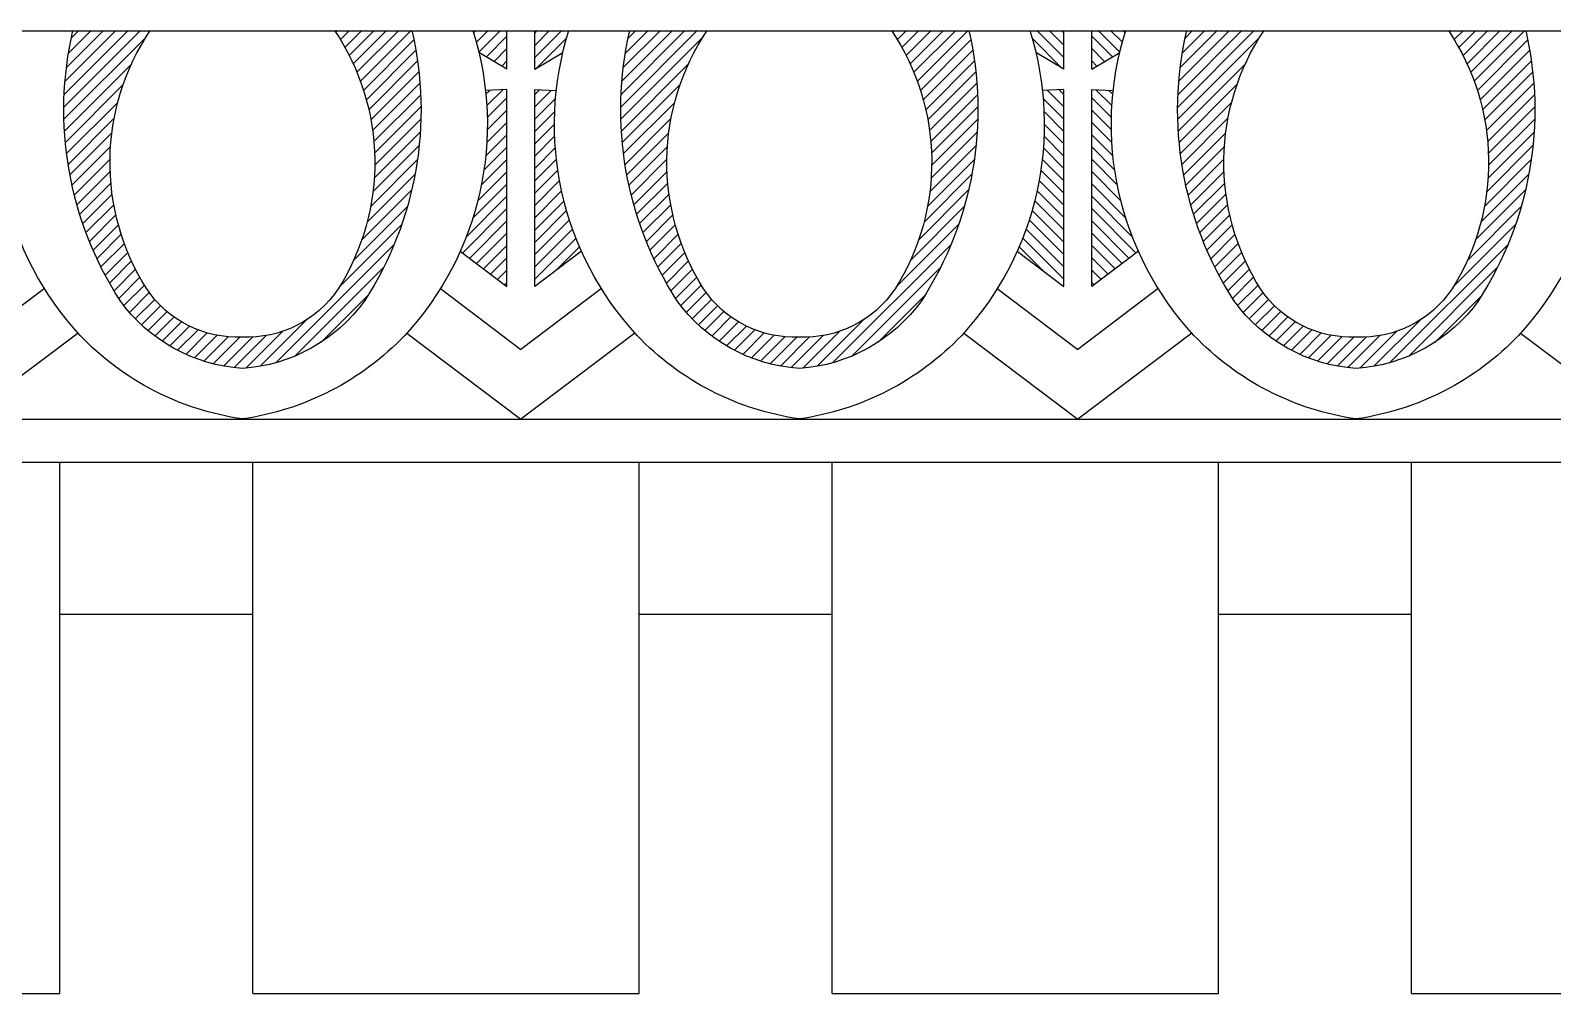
# Model space of a CAD drawing. Extents: x 225 to 2401, y 148 to 3508.
# Drawn here: x 999.2 to 1175.8, y 3026.9 to 3138.5 of the extents above; entities that cross this region are included whole.
import ezdxf

# ---------------------------------------------------------------- set-up
doc = ezdxf.new("R2010")
doc.units = 0
doc.header["$LTSCALE"] = 10
doc.header["$MEASUREMENT"] = 0
doc.layers.add('3', color=3, linetype='CONTINUOUS')
doc.layers.add('7', color=7, linetype='CONTINUOUS')
pattern_1 = [(45, (614.6335, 1808.6807), (-0.7137359, 0.7137359), [])]

msp = doc.modelspace()

# ---------------------------------------------------------------- hatches: boundary and pattern name
at = {"layer": '3'}
h = msp.add_hatch(dxfattribs=at)
h.set_pattern_fill('ANSI31', color=256, scale=8.075, style=0)
h.set_pattern_definition([(45, (550.0335, 1808.6807), (-0.7137359, 0.7137359), [])])
h.paths.add_polyline_path([(1013.11, 3138.52), (1004.15, 3138.52, 0.20319), (1009.61, 3107.22, 0.224863), (1023.81, 3099.35, 0.224863), (1038, 3107.22, 0.20319), (1043.47, 3138.52), (1034.5, 3138.52, -0.297247), (1034.92, 3108.57, -0.262813), (1023.81, 3102.98, -0.262813), (1012.7, 3108.57, -0.297247)])
h = msp.add_hatch(dxfattribs=at)
h.set_pattern_fill('ANSI31', color=256, scale=8.075, style=0)
h.set_pattern_definition(pattern_1)
h.paths.add_polyline_path([(1054.49, 3138.52), (1050.54, 3138.52, -0.018345), (1051.25, 3135.97), (1054.49, 3134.04)])
h.paths.add_polyline_path([(1054.49, 3131.68), (1052.01, 3131.55, -0.133078), (1049.07, 3112.92), (1054.49, 3108.83)])
h.paths.add_polyline_path([(1060.21, 3131.55), (1057.72, 3131.68), (1057.72, 3108.83), (1063.15, 3112.92, -0.133078)])
h.paths.add_polyline_path([(1057.72, 3138.52), (1057.72, 3134.04), (1060.97, 3135.97, -0.018345), (1061.68, 3138.52)])
h = msp.add_hatch(dxfattribs=at)
h.set_pattern_fill('ANSI31', color=256, scale=8.075, style=0)
h.set_pattern_definition(pattern_1)
h.paths.add_polyline_path([(1077.71, 3138.52), (1068.75, 3138.52, 0.20319), (1074.21, 3107.22, 0.224863), (1088.41, 3099.35, 0.224863), (1102.6, 3107.22, 0.20319), (1108.07, 3138.52), (1099.1, 3138.52, -0.297247), (1099.52, 3108.57, -0.262813), (1088.41, 3102.98, -0.262813), (1077.3, 3108.57, -0.297247)])
h = msp.add_hatch(dxfattribs=at)
h.set_pattern_fill('ANSI31', color=256, scale=8.075, style=0)
h.set_pattern_definition([(135, (1562.1843, 1808.6807), (0.7137359, 0.7137359), [])])
h.paths.add_polyline_path([(1122.32, 3138.52), (1126.28, 3138.52, 0.018345), (1125.57, 3135.97), (1122.32, 3134.04)])
h.paths.add_polyline_path([(1122.32, 3131.68), (1124.81, 3131.55, 0.133078), (1127.75, 3112.92), (1122.32, 3108.83)])
h.paths.add_polyline_path([(1116.61, 3131.55), (1119.09, 3131.68), (1119.09, 3108.83), (1113.67, 3112.92, 0.133078)])
h.paths.add_polyline_path([(1119.09, 3138.52), (1119.09, 3134.04), (1115.85, 3135.97, 0.018345), (1115.14, 3138.52)])
h = msp.add_hatch(dxfattribs=at)
h.set_pattern_fill('ANSI31', color=256, scale=8.075, style=0)
h.set_pattern_definition([(45, (679.2335, 1808.6807), (-0.7137359, 0.7137359), [])])
h.paths.add_polyline_path([(1142.31, 3138.52), (1133.35, 3138.52, 0.20319), (1138.81, 3107.22, 0.224863), (1153.01, 3099.35, 0.224863), (1167.2, 3107.22, 0.20319), (1172.67, 3138.52), (1163.7, 3138.52, -0.297247), (1164.12, 3108.57, -0.262813), (1153.01, 3102.98, -0.262813), (1141.9, 3108.57, -0.297247)])

# ---------------------------------------------------------------- linework, layer by layer
for p, q in [((1054.49, 3134.04), (1054.49, 3138.52)), ((1057.72, 3134.04), (1057.72, 3138.52)), ((1119.09, 3134.04), (1119.09, 3138.52)), ((1122.32, 3134.04), (1122.32, 3138.52)), ((1054.49, 3134.04), (1051.25, 3135.97)), ((1057.72, 3134.04), (1060.97, 3135.97)), ((1119.09, 3134.04), (1115.85, 3135.97)), ((1122.32, 3134.04), (1125.57, 3135.97)), ((1054.49, 3131.68), (1052.01, 3131.55)), ((1054.49, 3108.83), (1054.49, 3131.68)), ((1057.72, 3108.83), (1057.72, 3131.68)), ((1057.72, 3131.68), (1060.21, 3131.55)), ((1119.09, 3131.68), (1116.61, 3131.55)), ((1119.09, 3108.83), (1119.09, 3131.68)), ((1122.32, 3131.68), (1124.81, 3131.55)), ((1122.32, 3108.83), (1122.32, 3131.68)), ((1049.07, 3112.92), (1054.49, 3108.83)), ((1063.15, 3112.92), (1057.72, 3108.83)), ((1113.67, 3112.92), (1119.09, 3108.83)), ((1127.75, 3112.92), (1122.32, 3108.83)), ((1000.85, 3108.59), (991.51, 3101.55)), ((1046.77, 3108.59), (1056.11, 3101.55)), ((1065.45, 3108.59), (1056.11, 3101.55)), ((1111.37, 3108.59), (1120.71, 3101.55)), ((1130.05, 3108.59), (1120.71, 3101.55)), ((1004.74, 3103.43), (991.51, 3093.47)), ((1042.88, 3103.43), (1056.11, 3093.47)), ((1069.34, 3103.43), (1056.11, 3093.47)), ((1107.48, 3103.43), (1120.71, 3093.47)), ((1133.94, 3103.43), (1120.71, 3093.47)), ((1172.08, 3103.43), (1185.31, 3093.47)), ((442.43, 3093.47), (1378.48, 3093.47)), ((1002.63, 3026.87), (1002.63, 3088.47)), ((1025.03, 3026.87), (1025.03, 3088.47)), ((1069.83, 3026.87), (1069.83, 3088.47)), ((1092.23, 3026.87), (1092.23, 3088.47)), ((1137.03, 3026.87), (1137.03, 3088.47)), ((1159.43, 3026.87), (1159.43, 3088.47)), ((1002.63, 3070.87), (1025.03, 3070.87)), ((1069.83, 3070.87), (1092.23, 3070.87)), ((1137.03, 3070.87), (1159.43, 3070.87)), ((957.83, 3026.87), (1002.63, 3026.87)), ((1025.03, 3026.87), (1069.83, 3026.87)), ((1092.23, 3026.87), (1137.03, 3026.87)), ((1159.43, 3026.87), (1204.23, 3026.87))]:
    msp.add_line(p, q, dxfattribs=at)
for points in [[(1050.54, 3138.52, -0.269333), (1042.64, 3103.17, -0.168546), (1023.81, 3093.49, -0.168546), (1004.98, 3103.17, -0.269333), (997.08, 3138.52)], [(1043.47, 3138.52, -0.20319), (1038, 3107.22, -0.224863), (1023.81, 3099.35, -0.224863), (1009.61, 3107.22, -0.20319), (1004.15, 3138.52)], [(1034.5, 3138.52, -0.297247), (1034.92, 3108.57, -0.262813), (1023.81, 3102.98, -0.262813), (1012.7, 3108.57, -0.297247), (1013.11, 3138.52)], [(1115.14, 3138.52, -0.269333), (1107.24, 3103.17, -0.168546), (1088.41, 3093.49, -0.168546), (1069.58, 3103.17, -0.269333), (1061.68, 3138.52)], [(1108.07, 3138.52, -0.20319), (1102.6, 3107.22, -0.224863), (1088.41, 3099.35, -0.224863), (1074.21, 3107.22, -0.20319), (1068.75, 3138.52)], [(1099.1, 3138.52, -0.297247), (1099.52, 3108.57, -0.262813), (1088.41, 3102.98, -0.262813), (1077.3, 3108.57, -0.297247), (1077.71, 3138.52)], [(1179.74, 3138.52, -0.269333), (1171.84, 3103.17, -0.168546), (1153.01, 3093.49, -0.168546), (1134.18, 3103.17, -0.269333), (1126.28, 3138.52)], [(1172.67, 3138.52, -0.20319), (1167.2, 3107.22, -0.224863), (1153.01, 3099.35, -0.224863), (1138.81, 3107.22, -0.20319), (1133.35, 3138.52)], [(1163.7, 3138.52, -0.297247), (1164.12, 3108.57, -0.262813), (1153.01, 3102.98, -0.262813), (1141.9, 3108.57, -0.297247), (1142.31, 3138.52)]]:
    msp.add_lwpolyline(points, format="xyb", dxfattribs=at)
at = {"layer": '7'}
for p, q in [((411.27, 3138.47), (1378.92, 3138.47)), ((487.43, 3088.47), (1378.58, 3088.47))]:
    msp.add_line(p, q, dxfattribs=at)

doc.saveas('drawing.dxf')
